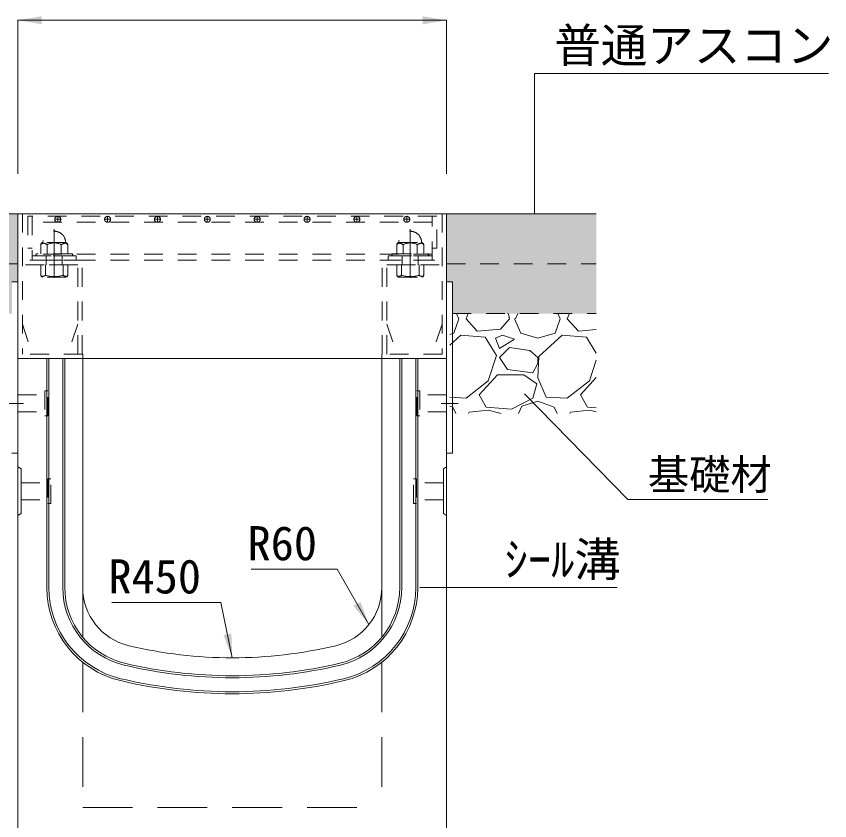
# Model space of a CAD drawing. Units: millimetres at full size; details may follow other scales. Extents: x 87398 to 114821, y -118528 to -105583.
# Drawn here: x 93821 to 94637, y -107994 to -107188 of the extents above; entities that cross this region are included whole.
import ezdxf
from ezdxf.enums import TextEntityAlignment as Align

# ---------------------------------------------------------------- set-up
doc = ezdxf.new("R2010")
doc.units = ezdxf.units.MM
doc.header["$LTSCALE"] = 25
for name, pattern in [('CHAIN', [18.5, 12, -1.5, 3.5, -1.5]), ('USER1', [1.35, 0.75, -0.6]), ('USER2', [3, 2, -1])]:
    doc.linetypes.add(name, pattern=pattern)
for name, color, linetype, lineweight in [('BT', 30, 'Continuous', 9), ('インサート', 92, 'USER1', 9), ('グレーチング', 7, 'USER1', 13), ('ハッチング_基礎', 150, 'Continuous', 9), ('受枠', 3, 'USER1', 9), ('寸法線', 7, 'Continuous', 13), ('引出線', 4, 'Continuous', 13), ('本体', 2, 'Continuous', 9), ('目地', 132, 'Continuous', 5), ('舗装・基礎', 3, 'Continuous', 13)]:
    doc.layers.add(name, color=color, linetype=linetype, lineweight=lineweight)
doc.layers.add('ハッチング_舗装', color=7, linetype='Continuous')
doc.styles.add('ＭＳ ゴシック', font='')
doc.styles.get('ＭＳ ゴシック').set_extended_font_data('MS Gothic')

# ---------------------------------------------------------------- blocks, each defined once
blk = doc.blocks.new('filled_arrow')
at = {"color": 0, "linetype": 'Continuous', "lineweight": -2}
blk.add_solid([(7.5, 1.25), (0, 0), (7.5, -1.25)], dxfattribs=at)

msp = doc.modelspace()

# ---------------------------------------------------------------- hatches: boundary and pattern name
at = {"layer": 'ハッチング_舗装'}
for points in [[(93672.6, -107385.66), (93672.6, -107435.66), (93822.6, -107435.66), (93822.6, -107385.66)], [(94246.6, -107435.66), (94402.6, -107435.66), (94402.6, -107385.66), (94252.6, -107385.66), (94252.6, -107435.66)], [(93822.6, -107435.66), (93822.6, -107453.66), (93816.6, -107453.66), (93816.6, -107485.66), (93672.6, -107485.66), (93672.6, -107435.66)], [(94252.6, -107435.66), (94252.6, -107453.66), (94258.6, -107453.66), (94258.6, -107485.66), (94402.6, -107485.66), (94402.6, -107435.66)]]:
    msp.add_hatch(color=256, dxfattribs=at).paths.add_polyline_path(points)

# ---------------------------------------------------------------- linework, layer by layer
at = {"layer": 'BT', "linetype": 'USER1', "lineweight": 13}
for p, q in [((93845.6, -107416.58), (93845.6, -107425.71)), ((93870.53, -107414.51), (93847.68, -107414.51)), ((93852.09, -107416.58), (93852.09, -107425.71)), ((93866.11, -107416.58), (93866.11, -107425.71)), ((93872.6, -107416.58), (93872.6, -107425.71)), ((94202.6, -107416.58), (94202.6, -107425.71)), ((94204.68, -107414.51), (94227.53, -107414.51)), ((94209.09, -107416.58), (94209.09, -107425.71)), ((94223.11, -107416.58), (94223.11, -107425.71)), ((94229.6, -107416.58), (94229.6, -107425.71)), ((93876.6, -107425.71), (93841.6, -107425.71)), ((93876.6, -107427.66), (93841.6, -107427.66)), ((93851.1, -107436.66), (93851.1, -107427.66)), ((93867.1, -107436.66), (93867.1, -107427.66)), ((94198.6, -107425.71), (94233.6, -107425.71)), ((94198.6, -107427.66), (94233.6, -107427.66)), ((94208.1, -107436.66), (94208.1, -107427.66)), ((94224.1, -107436.66), (94224.1, -107427.66)), ((93872.6, -107436.66), (93845.6, -107436.66)), ((93845.6, -107436.66), (93845.6, -107447.02)), ((93850.23, -107447.33), (93850.23, -107436.66)), ((93867.97, -107447.33), (93867.97, -107436.66)), ((93872.6, -107436.66), (93872.6, -107447.02)), ((94202.6, -107436.66), (94229.6, -107436.66)), ((94202.6, -107436.66), (94202.6, -107447.02)), ((94207.23, -107447.33), (94207.23, -107436.66)), ((94224.97, -107447.33), (94224.97, -107436.66)), ((94229.6, -107436.66), (94229.6, -107447.02)), ((93870.65, -107448.97), (93847.55, -107448.97)), ((94204.55, -107448.97), (94227.65, -107448.97))]:
    msp.add_line(p, q, dxfattribs=at)
for centre, radius, start, end in [((93859.1, -107414.51), 11.42, 0, 180), ((94216.1, -107414.51), 11.42, 0, 180), ((93847.68, -107416.58), 2.08, 90, 180), ((93859.1, -107429.26), 14.48, 61.04954, 118.95046), ((93870.53, -107416.58), 2.08, 0, 90), ((94204.68, -107416.58), 2.08, 90, 180), ((94216.1, -107429.26), 14.48, 61.04954, 118.95046), ((94227.53, -107416.58), 2.08, 0, 90), ((93841.6, -107426.71), 1, 90, 180), ((93841.6, -107426.66), 1, 180, 270), ((93876.6, -107426.71), 1, 0, 90), ((93876.6, -107426.66), 1, 270, 0), ((94198.6, -107426.71), 1, 90, 180), ((94198.6, -107426.66), 1, 180, 270), ((94233.6, -107426.71), 1, 0, 90), ((94233.6, -107426.66), 1, 270, 0), ((93847.55, -107447.02), 1.95, 180, 270), ((93859.1, -107417.06), 31.54, 253.6626, 286.3374), ((93870.65, -107447.02), 1.95, 270, 0), ((94204.55, -107447.02), 1.95, 180, 270), ((94216.1, -107417.06), 31.54, 253.6626, 286.3374), ((94227.65, -107447.02), 1.95, 270, 0)]:
    msp.add_arc(centre, radius, start, end, dxfattribs=at)
for points in [[(93847.68, -107415.17), (93847.05, -107415.28), (93846.01, -107415.66), (93845.6, -107416.58)], [(93852.09, -107416.58), (93850.68, -107415.65), (93849.14, -107415.08), (93847.68, -107415.17)], [(93866.11, -107416.58), (93867.53, -107415.65), (93869.06, -107415.08), (93870.53, -107415.17)], [(93870.53, -107415.17), (93871.15, -107415.28), (93872.2, -107415.66), (93872.6, -107416.58)], [(94204.68, -107415.17), (94204.05, -107415.28), (94203.01, -107415.66), (94202.6, -107416.58)], [(94209.09, -107416.58), (94207.68, -107415.65), (94206.14, -107415.08), (94204.68, -107415.17)], [(94223.11, -107416.58), (94224.53, -107415.65), (94226.06, -107415.08), (94227.53, -107415.17)], [(94227.53, -107415.17), (94228.15, -107415.28), (94229.2, -107415.66), (94229.6, -107416.58)], [(93847.06, -107448.32), (93846.62, -107448.24), (93845.76, -107448.11), (93845.6, -107446.65)], [(93850.23, -107447.33), (93849.17, -107447.99), (93848.09, -107448.39), (93847.06, -107448.32)], [(93867.97, -107447.33), (93869.03, -107447.99), (93870.11, -107448.39), (93871.14, -107448.32)], [(93871.14, -107448.32), (93871.58, -107448.24), (93872.44, -107448.11), (93872.6, -107446.65)], [(94204.06, -107448.32), (94203.62, -107448.24), (94202.76, -107448.11), (94202.6, -107446.65)], [(94207.23, -107447.33), (94206.17, -107447.99), (94205.09, -107448.39), (94204.06, -107448.32)], [(94224.97, -107447.33), (94226.03, -107447.99), (94227.11, -107448.39), (94228.14, -107448.32)], [(94228.14, -107448.32), (94228.58, -107448.24), (94229.44, -107448.11), (94229.6, -107446.65)]]:
    msp.add_open_spline(points, degree=3, dxfattribs=at)
at = {"layer": 'インサート'}
for p, q in [((93822.6, -107567.16), (93849.6, -107567.16)), ((93822.6, -107567.16), (93822.6, -107584.16)), ((93852.6, -107563.16), (93849.6, -107563.16)), ((93849.6, -107563.16), (93849.6, -107588.16)), ((93852.6, -107588.16), (93852.6, -107563.16)), ((94222.6, -107563.16), (94225.6, -107563.16)), ((94222.6, -107588.16), (94222.6, -107563.16)), ((94225.6, -107563.16), (94225.6, -107588.16)), ((94252.6, -107567.16), (94225.6, -107567.16)), ((94252.6, -107567.16), (94252.6, -107584.16)), ((93822.6, -107584.16), (93849.6, -107584.16)), ((93849.6, -107588.16), (93852.6, -107588.16)), ((94225.6, -107588.16), (94222.6, -107588.16)), ((94252.6, -107584.16), (94225.6, -107584.16)), ((93825.8, -107655.16), (93852.8, -107655.16)), ((93825.8, -107655.16), (93825.8, -107672.16)), ((93855.8, -107651.16), (93852.8, -107651.16)), ((93852.8, -107651.16), (93852.8, -107676.16)), ((93855.8, -107676.16), (93855.8, -107651.16)), ((94219.4, -107651.16), (94222.4, -107651.16)), ((94219.4, -107676.16), (94219.4, -107651.16)), ((94222.4, -107651.16), (94222.4, -107676.16)), ((94249.4, -107655.16), (94222.4, -107655.16)), ((94249.4, -107655.16), (94249.4, -107672.16)), ((93825.8, -107672.16), (93852.8, -107672.16)), ((94249.4, -107672.16), (94222.4, -107672.16)), ((93852.8, -107676.16), (93855.8, -107676.16)), ((94222.4, -107676.16), (94219.4, -107676.16))]:
    msp.add_line(p, q, dxfattribs=at)
at = {"layer": 'グレーチング'}
for p, q in [((93832.6, -107388.16), (93832.6, -107420.16)), ((94242.6, -107388.16), (93832.6, -107388.16)), ((93837.1, -107388.16), (93837.1, -107432.16)), ((94238.1, -107394.16), (93837.1, -107394.16)), ((93865.6, -107391.16), (93859.6, -107391.16)), ((93862.6, -107388.16), (93862.6, -107394.16)), ((93915.6, -107391.16), (93909.6, -107391.16)), ((93912.6, -107388.16), (93912.6, -107394.16)), ((93965.6, -107391.16), (93959.6, -107391.16)), ((93962.6, -107388.16), (93962.6, -107394.16)), ((94015.6, -107391.16), (94009.6, -107391.16)), ((94012.6, -107388.16), (94012.6, -107394.16)), ((94065.6, -107391.16), (94059.6, -107391.16)), ((94062.6, -107388.16), (94062.6, -107394.16)), ((94115.6, -107391.16), (94109.6, -107391.16)), ((94112.6, -107388.16), (94112.6, -107394.16)), ((94165.6, -107391.16), (94159.6, -107391.16)), ((94162.6, -107388.16), (94162.6, -107394.16)), ((94215.6, -107391.16), (94209.6, -107391.16)), ((94212.6, -107388.16), (94212.6, -107394.16)), ((94238.1, -107432.16), (94238.1, -107388.16)), ((94242.6, -107420.16), (94242.6, -107388.16)), ((93832.6, -107420.16), (93837.1, -107420.16)), ((94242.6, -107420.16), (94238.1, -107420.16)), ((94238.1, -107426.16), (93837.1, -107426.16)), ((93837.1, -107427.66), (93881.1, -107427.66)), ((93881.1, -107427.66), (93881.1, -107432.16)), ((94238.1, -107427.66), (94194.1, -107427.66)), ((94194.1, -107427.66), (94194.1, -107432.16)), ((94238.1, -107432.16), (93837.1, -107432.16))]:
    msp.add_line(p, q, dxfattribs=at)
for centre in [(93862.6, -107391.16), (93912.6, -107391.16), (93962.6, -107391.16), (94012.6, -107391.16), (94062.6, -107391.16), (94112.6, -107391.16), (94162.6, -107391.16), (94212.6, -107391.16)]:
    msp.add_circle(centre, 3, dxfattribs=at)
at = {"layer": 'ハッチング_基礎'}
for p, q in [((94262.43, -107485.66), (94264.91, -107491.03)), ((94272.02, -107491.03), (94274.04, -107485.66)), ((94314.69, -107485.95), (94313.51, -107485.66)), ((94321.8, -107491.03), (94324.11, -107485.66)), ((94364.03, -107485.66), (94366.51, -107491.03)), ((94373.62, -107491.03), (94375.64, -107485.66)), ((94259.83, -107505.26), (94264.91, -107491.03)), ((94283.2, -107503.23), (94272.02, -107491.03)), ((94315.71, -107491.03), (94306.56, -107501.19)), ((94315.71, -107491.03), (94314.69, -107485.95)), ((94320.79, -107491.03), (94326.88, -107505.26)), ((94361.43, -107505.26), (94366.51, -107491.03)), ((94384.8, -107503.23), (94373.62, -107491.03)), ((94306.56, -107501.19), (94283.2, -107503.23)), ((94402.6, -107501.68), (94384.8, -107503.23)), ((94255.8, -107506.44), (94259.83, -107505.26)), ((94266.94, -107507.29), (94255.8, -107517.46)), ((94291.32, -107509.32), (94266.94, -107507.29)), ((94302.5, -107527.61), (94291.32, -107509.32)), ((94308.6, -107507.29), (94301.48, -107510.34)), ((94320.79, -107511.35), (94308.6, -107507.29)), ((94326.88, -107505.26), (94344.16, -107510.34)), ((94344.16, -107510.34), (94361.43, -107505.26)), ((94368.54, -107507.29), (94345.17, -107528.63)), ((94392.92, -107509.32), (94368.54, -107507.29)), ((94402.6, -107525.16), (94392.92, -107509.32)), ((94301.48, -107510.34), (94305.55, -107520.5)), ((94305.55, -107520.5), (94320.79, -107511.35)), ((94315.71, -107519.48), (94305.55, -107529.64)), ((94336.03, -107522.53), (94315.71, -107519.48)), ((94344.16, -107529.64), (94336.03, -107522.53)), ((94294.37, -107553.01), (94302.5, -107527.61)), ((94305.55, -107529.64), (94313.68, -107541.83)), ((94345.17, -107528.63), (94344.16, -107549.96)), ((94344.16, -107535.74), (94344.16, -107529.64)), ((94395.97, -107553.01), (94402.6, -107532.29)), ((94313.68, -107541.83), (94339.08, -107544.88)), ((94339.08, -107544.88), (94344.16, -107535.74)), ((94285.23, -107567.23), (94303.52, -107546.91)), ((94303.52, -107546.91), (94329.93, -107546.91)), ((94329.93, -107546.91), (94343.14, -107556.06)), ((94344.16, -107549.96), (94352.28, -107569.27)), ((94386.83, -107567.23), (94402.6, -107549.71)), ((94272.02, -107570.28), (94294.37, -107553.01)), ((94343.14, -107556.06), (94339.08, -107570.28)), ((94373.62, -107570.28), (94395.97, -107553.01)), ((94292.34, -107579.43), (94285.23, -107567.23)), ((94393.94, -107579.43), (94386.83, -107567.23)), ((94255.8, -107569.51), (94272.02, -107570.28)), ((94339.08, -107570.28), (94317.74, -107581.46)), ((94327.9, -107578.41), (94344.16, -107573.33)), ((94344.16, -107573.33), (94360.41, -107579.43)), ((94352.28, -107569.27), (94373.62, -107570.28)), ((94255.8, -107578.3), (94258.81, -107579.43)), ((94258.81, -107579.43), (94261.69, -107585.66)), ((94294.37, -107582.47), (94275.07, -107584.51)), ((94317.74, -107581.46), (94292.34, -107579.43)), ((94307.11, -107585.66), (94294.37, -107582.47)), ((94324.79, -107585.66), (94327.9, -107578.41)), ((94360.41, -107579.43), (94363.29, -107585.66)), ((94395.97, -107582.47), (94376.67, -107584.51)), ((94402.6, -107580.12), (94393.94, -107579.43)), ((94402.6, -107584.13), (94395.97, -107582.47)), ((94274.64, -107585.66), (94275.07, -107584.51)), ((94376.24, -107585.66), (94376.67, -107584.51))]:
    msp.add_line(p, q, dxfattribs=at)
at = {"layer": '受枠', "linetype": 'Continuous'}
for p, q in [((93822.6, -107385.66), (94252.6, -107385.66)), ((93822.6, -107625.66), (93822.6, -107385.66)), ((94252.6, -107625.66), (94252.6, -107385.66)), ((93822.6, -107453.66), (93816.6, -107453.66)), ((94252.6, -107453.66), (94258.6, -107453.66)), ((94258.6, -107453.66), (94258.6, -107625.66)), ((94252.6, -107530.66), (93822.6, -107530.66)), ((93816.6, -107625.66), (93822.6, -107625.66)), ((94258.6, -107625.66), (94252.6, -107625.66))]:
    msp.add_line(p, q, dxfattribs=at)
at = {"layer": '受枠'}
for p, q in [((93827.1, -107385.66), (93827.1, -107526.16)), ((94248.1, -107385.66), (94248.1, -107526.16)), ((93887.1, -107432.16), (93827.1, -107432.16)), ((93882.6, -107436.66), (93827.1, -107436.66)), ((93882.6, -107526.16), (93882.6, -107436.66)), ((93887.1, -107526.16), (93887.1, -107432.16)), ((94188.1, -107526.16), (94188.1, -107432.16)), ((94188.1, -107432.16), (94248.1, -107432.16)), ((94192.6, -107526.16), (94192.6, -107436.66)), ((94192.6, -107436.66), (94248.1, -107436.66)), ((93827.1, -107496.16), (93837.1, -107526.16)), ((93882.6, -107496.16), (93872.6, -107526.16)), ((94192.6, -107496.16), (94202.6, -107526.16)), ((94248.1, -107496.16), (94238.1, -107526.16)), ((93887.6, -107526.16), (93827.1, -107526.16)), ((93887.6, -107526.16), (93887.6, -107530.66)), ((94248.1, -107526.16), (94187.6, -107526.16)), ((94187.6, -107530.66), (94187.6, -107526.16))]:
    msp.add_line(p, q, dxfattribs=at)
at = {"layer": '受枠', "linetype": 'CHAIN'}
for p, q in [((93859.1, -107449.71), (93859.1, -107400.97)), ((94216.1, -107449.71), (94216.1, -107400.97)), ((93810.94, -107575.66), (93828.27, -107575.66)), ((94264.27, -107575.66), (94246.94, -107575.66))]:
    msp.add_line(p, q, dxfattribs=at)
at = {"layer": '寸法線'}
for p, q in [((93822.6, -107191.64), (94252.6, -107191.64)), ((93822.6, -107345.66), (93822.6, -107191.64)), ((94252.6, -107345.66), (94252.6, -107191.64))]:
    msp.add_line(p, q, dxfattribs=at)
at = {"layer": '引出線'}
for points in [[(94340.63, -107385.66), (94340.63, -107244.91), (94635.47, -107244.91)], [(94174.67, -107797.34), (94142.65, -107741.88), (94056.49, -107741.88)], [(94225.6, -107760.13), (94290.71, -107760.13), (94423.46, -107760.13)], [(94037.6, -107830.66), (94026.3, -107775.19), (93916.75, -107775.19)]]:
    msp.add_lwpolyline(points, dxfattribs=at)
at = {"layer": '引出線', "lineweight": 9}
msp.add_lwpolyline([(94330.6, -107566.04), (94434.37, -107671.99), (94574.58, -107671.99)], dxfattribs=at)
at = {"layer": '本体', "lineweight": 13}
for p, q in [((93822.6, -107530.66), (93822.6, -108080.66)), ((93822.6, -107530.66), (93887.6, -107530.66)), ((93887.6, -107530.66), (93887.6, -107760.13)), ((94187.6, -107530.66), (94252.6, -107530.66)), ((94187.6, -107530.66), (94187.6, -107760.13)), ((94252.6, -107530.66), (94252.6, -108080.66))]:
    msp.add_line(p, q, dxfattribs=at)
at = {"layer": '本体'}
for p, q in [((93822.6, -107639.16), (93825.8, -107641.16)), ((94252.6, -107639.16), (94249.4, -107641.16)), ((93825.8, -107641.16), (93825.8, -107686.16)), ((94249.4, -107641.16), (94249.4, -107686.16)), ((93825.8, -107686.16), (93822.6, -107688.16)), ((94249.4, -107686.16), (94252.6, -107688.16))]:
    msp.add_line(p, q, dxfattribs=at)
at = {"layer": '本体', "linetype": 'USER2', "lineweight": 15}
for p, q in [((93887.6, -107760.13), (93887.6, -107980.66)), ((94187.6, -107760.13), (94187.6, -107980.66)), ((93887.6, -107980.66), (94187.6, -107980.66))]:
    msp.add_line(p, q, dxfattribs=at)
at = {"layer": '本体', "lineweight": 13}
for centre, radius, start, end in [((93947.6, -107760.13), 60, 180, 256.65764), ((94127.6, -107760.13), 60, 283.34236, 0), ((94037.6, -107380.66), 450, 256.65764, 283.34236)]:
    msp.add_arc(centre, radius, start, end, dxfattribs=at)
at = {"layer": '目地'}
for p, q in [((93851.6, -107530.66), (93851.6, -107760.13)), ((93853.6, -107530.66), (93853.6, -107760.13)), ((93867.6, -107530.66), (93867.6, -107760.13)), ((93869.6, -107530.66), (93869.6, -107760.13)), ((94205.6, -107760.13), (94205.6, -107530.66)), ((94207.6, -107760.13), (94207.6, -107530.66)), ((94221.6, -107760.13), (94221.6, -107530.66)), ((94223.6, -107760.13), (94223.6, -107530.66))]:
    msp.add_line(p, q, dxfattribs=at)
for centre, radius, start, end in [((93947.6, -107760.13), 96, 180, 256.65764), ((93947.6, -107760.13), 94, 180, 256.65764), ((93947.6, -107760.13), 80, 180, 256.65764), ((93947.6, -107760.13), 78, 180, 256.65764), ((94127.6, -107760.13), 78, 283.34236, 0), ((94127.6, -107760.13), 80, 283.34236, 0), ((94127.6, -107760.13), 94, 283.34236, 0), ((94127.6, -107760.13), 96, 283.34236, 0), ((94037.6, -107380.66), 468, 256.65764, 283.34236), ((94037.6, -107380.66), 470, 256.65764, 283.34236), ((94037.6, -107380.66), 484, 256.65764, 283.34236), ((94037.6, -107380.66), 486, 256.65764, 283.34236)]:
    msp.add_arc(centre, radius, start, end, dxfattribs=at)
at = {"layer": '舗装・基礎'}
for p, q in [((93822.6, -107385.66), (93672.6, -107385.66)), ((94252.6, -107385.66), (94402.6, -107385.66))]:
    msp.add_line(p, q, dxfattribs=at)
at = {"layer": '舗装・基礎', "linetype": 'USER1'}
for p, q in [((93822.6, -107435.66), (93672.6, -107435.66)), ((94252.6, -107435.66), (94402.6, -107435.66)), ((94258.6, -107485.66), (94402.6, -107485.66))]:
    msp.add_line(p, q, dxfattribs=at)

# ---------------------------------------------------------------- block references
at = {"layer": '寸法線', "xscale": 3.2, "yscale": 3.2}
msp.add_blockref('filled_arrow', (93822.6, -107191.64), dxfattribs=at)
at = {"layer": '寸法線', "xscale": 3.2, "yscale": 3.2, "rotation": 180}
msp.add_blockref('filled_arrow', (94252.6, -107191.64), dxfattribs=at)
at = {"layer": '引出線'}
for p, xscale, yscale, rotation in [((94340.63, -107385.66), 0.16, 0.16, 90), ((94174.67, -107797.34), 3.2, 3.2, 120), ((94037.6, -107830.66), 3.2, 3.2, 101.5)]:
    msp.add_blockref('filled_arrow', p, dxfattribs=dict(at, xscale=xscale, yscale=yscale, rotation=rotation))
at = {"layer": '引出線', "lineweight": 9, "xscale": 0.133, "yscale": 0.133, "rotation": 314.4}
msp.add_blockref('filled_arrow', (94330.6, -107566.04), dxfattribs=at)
at = {"layer": '引出線', "xscale": 0.16, "yscale": 0.16}
msp.add_blockref('filled_arrow', (94225.6, -107760.13), dxfattribs=at)

# ---------------------------------------------------------------- texts
at = {"layer": '引出線', "style": 'ＭＳ ゴシック'}
for s, height, p in [('普通アスコン', 34.18, (94360.63, -107199.7)), ('基礎材', 30.38, (94454.37, -107631.8)), ('ｼｰﾙ溝', 34.18, (94310.71, -107714.92))]:
    msp.add_text(s, height=height, dxfattribs=at).set_placement(p, align=Align.TOP_LEFT)
for s, p in [('R60', (94122.65, -107698.68)), ('R450', (94006.3, -107731.99))]:
    msp.add_text(s, height=34.18, dxfattribs=at).set_placement(p, align=Align.TOP_RIGHT)

doc.saveas('drawing.dxf')
